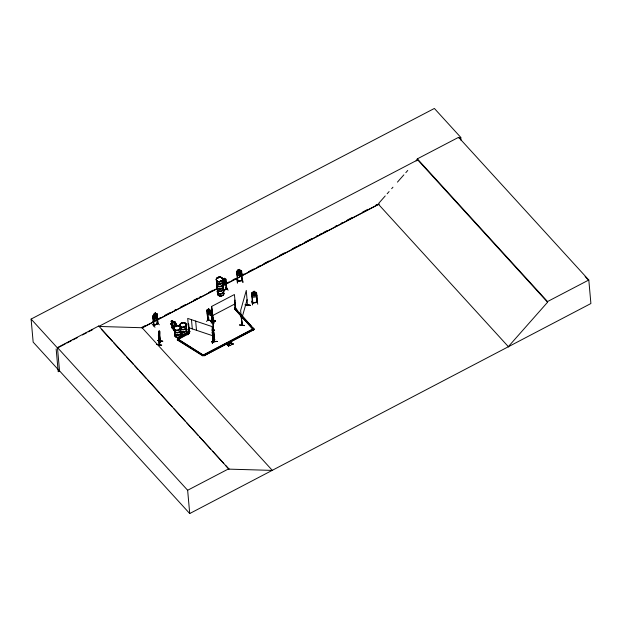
<?xml version="1.0" encoding="UTF-8"?>
<svg xmlns="http://www.w3.org/2000/svg" width="622" height="622" viewBox="0 0 622 622"><rect width="100%" height="100%" fill="white"/><g stroke="black" fill="none" stroke-linecap="round" stroke-linejoin="round"><path stroke-width="0.93" d="M160.204 341.237L159.286 344.425M158.392 335.196L159.108 344.79L160.344 340.747L159.356 344.743M159.698 335.732C156.674 348.071 161.44 329.955 159.457 331.145L160.235 341.439L160.344 341.058M159.349 334.963L159.069 333.866M159.084 333.967L159.209 331.969L158.626 334.03L158.859 336.712L159.061 334.543L159.341 334.955M239.517 325.049L244.539 325.633M239.509 324.894L244.532 325.423M156.666 344.363L161.642 345.28M161.689 345.093L156.674 344.487M159.52 333.936L159.1 336.611L158.983 331.324L158.804 332.436M242.277 325.003L241.235 315.719L241.927 325.228M247.533 305.581L247.774 304.889L247.665 305.309M247.813 305.278L247.517 305.62L247.455 305.2M160.025 341.369L159.566 335.888M212.413 330.679L212.708 327.841L213.859 330.165L212.848 330.795L212.118 330.414L212.615 327.926M213.167 321.457L211.503 306.498L234.424 294.525L235.831 309.507L235.443 309.694L234.541 300.333L235.023 300.232L234.634 300.442M212.39 311.894L212.001 312.096L212.39 311.894L212.949 321.807M213.323 320.859L212.988 321.784L211.635 306.623L214.427 341.633L214.365 340.879M175.902 326.729L175.847 326.441M171.96 322.717L171.12 321.193L172.543 320.454L173.297 322.025L174.261 322.157L175.699 324.956L175.785 326.636M175.972 326.705L175.777 326.511M178.133 329.411L178.514 329.792M178.265 329.792L178.732 329.909L178.716 329.357M178.848 329.862L178.879 329.543M181.414 323.417L181.857 323.323L181.476 323.642M181.391 323.448L181.873 323.611M184.12 326.534L184.205 326.845M217.995 277.933L217.754 277.972M218.151 278.112L217.988 277.793M220.305 280.88L221.028 281.268L220.732 280.631M220.655 280.646L220.507 281.105L221.004 281.02M212.833 321.302L213.362 321.216L212.942 321.457L212.491 312.003M235.831 309.507L235.318 309.577L235.761 308.986M153.766 325.438L154.031 325.096L153.673 325.462M157.413 323.331L157.871 323.277M157.444 323.665L157.972 323.549L153.681 325.788L152.802 316.442L153.284 316.349L153.751 325.796L152.911 315.836L154.24 314.709L154.139 313.574L155.547 312.835L154.163 313.605L154.318 314.755L153.65 315.502L153.836 317.617L154.621 318.153L155.935 317.469L156.565 316.194L156.371 314.071L155.632 314.063L155.547 312.835M157.094 315.167L157.934 323.572M226.276 289.02L226.828 288.927M226.439 288.826L226.797 288.592M213.19 321.729L212.32 312.213M214.396 341.556L214.543 340.864L214.621 341.54M212.118 330.414L212.631 327.981L213.859 330.165M170.809 323.961L170.996 323.23L174.238 321.535L175 321.745L177.021 325.788M155.026 315.789L153.79 315.354L154.792 316.186L153.984 318.021L155.111 316.279L156.425 316.746L155.376 315.89L156.169 314.157L154.349 315.129L154.544 317.251L155.858 316.559L155.694 314.367L155.041 315.649M222.855 283.274L223.64 281.572L222.629 280.786L223.99 281.113M247.517 305.62L246.296 290.427L240.644 310.456L241.966 325.275M247.486 305.596L247.603 304.873M245.192 304.741L250.285 305.285L245.208 304.935M156.977 318.075L157.366 316.676L157.016 318.091L153.673 319.786L157.016 318.091M222.583 285.21L225.864 283.476L226.252 282.1M158.781 333.213L159.03 330.85L160.227 341.478M157.801 340.545L162.754 341.136M212.568 331.293L214.52 330.344L213.354 328.976M241.468 319.677L247.121 299.641M223.858 281.183L225.001 279.503L224.223 281.276L225.281 282.131L223.967 281.665L222.917 283.383M211.177 319.996L214.022 323.012M214.209 322.888L211.379 319.856M152.188 324.194L154.995 327.242M239.081 272.039L237.697 271.176L238.864 272.343L237.892 273.828L239.245 272.553L240.792 273.431L239.556 272.265L240.496 270.834L239.237 272.024M254.048 293.895L255.44 292.69L254.499 294.12L255.72 295.333L254.18 294.408L252.835 295.683L253.807 294.198L252.641 293.032L254.071 293.771M256.311 296.811L256.762 295.598M256.824 295.644L256.357 296.842L252.423 297.285L251.809 296.259M211.223 315.494L211.651 314.53M211.698 314.553L211.262 315.548L207.74 314.367L207.204 313.045M175.731 326.325L176.042 326.573M178.296 329.357L178.825 329.613M184.874 326.519L184.213 326.783M217.723 277.91L217.941 278.151M251.988 301.126L252.579 304.71M237.371 281.113L242.471 280.483M242.005 280.351L242.44 280.149M252.314 302.961L257.407 302.339M256.847 302.409L257.267 301.973M187.836 334.854L190.138 331.355M153.331 315.268L152.942 315.867L153.704 319.825M213.486 341.276L212.67 332.07L212.257 331.938L213.027 341.33L213.416 341.416L212.094 326.589L187.712 318.41L188.987 333.244L189.492 333.384L188.699 324.031L188.287 323.891L189.376 333.392L177.293 339.915L202.725 355.792L203.394 355.216L177.931 339.052L177.293 339.915M189.554 333.027L188.808 332.482L177.371 338.757L202.57 354.703M189.492 333.384L188.956 332.902M212.67 332.07L212.18 332.055M212.934 341.019L213.509 340.973M213.144 341.151L212.257 331.938M213.463 340.957L212.957 341.26M212.335 342.916L214.637 339.433L212.366 342.932M214.66 339.449L212.359 343.111L214.893 339.69M208.393 310.098L207.344 309.795L211.426 311.505L209.871 310.642L209.793 309.468L208.292 308.963L209.769 309.507L209.824 310.658L210.601 311.288L210.796 313.41L210.127 314.063L208.728 313.597L207.896 312.438L207.701 310.316L208.424 310.191L208.292 308.963M207.375 310.821L206.963 310.681L207.375 310.821L208.199 320.035M211.029 312.042L211.519 312.057L211.029 312.042L211.845 320.975M206.551 321.52L208.938 318.083M211.783 321.006L212.39 321.294L207.818 319.762M211.807 321.247L211.877 320.773M213.758 319.685L211.192 323.098L213.571 319.615M153.548 325.329L157.599 323.767M153.58 325.687L157.778 323.121M226.657 288.515L226.33 288.942M217.35 287.9L217.373 287.877A3.25 2.395 -5.1 0 0 220.46 291.236A3.25 2.395 -5.1 0 0 223.003 287.434M237.425 281.105L242.401 280.475M237.06 271.83L236.601 271.884L237.06 271.83L237.954 281.167L237.441 280.724L237.503 281.268L236.593 271.324L238.288 270.741L238.187 269.606M242.456 280.273L237.472 280.911M237.503 281.245L242.463 280.646L241.608 270.702L239.843 270.547L239.797 269.373L238.125 269.575L238.226 270.71M252.384 302.595C252.26 304.205 253.232 301.639 252.835 303.046L252.003 293.685L251.545 293.74L252.003 293.685M252.369 302.961L257.43 302.463M252.804 302.712L256.832 302.199M257.337 302.152L252.322 302.774M378.798 203.231L385.228 195.946M387.164 193.761L389.092 191.576M391.666 188.668L392.948 187.214M397.45 182.114L403.888 174.836M405.816 172.652L407.744 170.467M416.11 160.997L417.339 158.867L458.616 137.314L588.801 280.001L590.9 303.528L189.726 513.547L59.533 370.86M508.337 346.648L547.578 302.23L547.523 301.561L417.339 158.867M183.988 326.356L184.672 326.558M223.041 278.967L222.692 283.002L223.477 283.539L224.791 282.854L225.413 281.579L225.226 279.457L224.488 279.449L224.355 278.283M252.446 303.116L251.529 293.18L253.177 292.604M251.537 293.219L252.058 292.737M202.725 355.792L203.363 354.929L252.983 329.015L229.052 341.812M212.755 320.968L213.253 320.921M235.388 309.515L234.541 300.333M154.077 325.601L153.191 316.24M184.252 326.208L184.921 326.464M238.288 270.78L237.487 271.262L237.682 273.385L238.591 274.185L240.154 273.991L240.908 272.98L240.722 270.865L239.898 270.508M207.375 309.756L206.932 310.005L207.795 319.918L212.312 321.418L211.379 311.505M207.398 309.803L206.901 310.036L207.74 319.887M189.034 332.762L189.547 332.925L189.01 332.918M207.787 319.428L208.214 319.545M234.665 307.727L237.495 310.775L234.642 307.711M59.642 370.976L58.196 371.738L56.151 348.88M145.229 325.609L141.793 327.405L272.343 470.403L228.958 469.136L98.735 326.014L57.457 347.574L59.556 371.054L33.16 342.116L31.1 319.07L434.374 108.453L460.77 137.384L461.026 140.261M65.24 343.958L57.496 348.001L31.1 319.07M66.958 343.064L71.258 340.817M72.976 339.915L77.276 337.676M82.438 334.978L86.738 332.731M88.456 331.837L92.756 329.59M98.735 326.014L98.774 326.441L417.704 159.877M459.052 138.286L460.77 137.384M155.679 314.001L157.125 313.667L157.918 323.627M223.119 280.125L222.987 278.951L224.433 278.252L224.503 279.356M153.284 316.349L152.802 316.442M157.615 323.782L157.008 314.242M222.132 280.592L225.413 278.874M225.475 279.83L225.965 279.737L225.576 279.939L226.377 289.191L225.576 279.939M222.583 285.148L225.864 283.476M152.965 321.566L154.684 320.672M156.402 319.77L160.701 317.531M164.993 315.284L170.156 312.594M174.448 310.347L176.174 309.453M180.466 307.206L185.628 304.508M193.356 300.473L197.656 298.226M199.374 297.332L201.093 296.43M208.829 292.394L213.128 290.147M226.882 282.963L228.601 282.069M232.9 279.822L234.618 278.92M242.355 274.885L244.073 273.983M248.372 271.744L253.527 269.046M257.827 266.807L259.545 265.905M263.837 263.658L268.999 260.968M279.309 255.58L284.472 252.89M292.208 248.847L296.5 246.6M298.218 245.706L299.936 244.804M304.236 242.564L311.972 238.521M316.271 236.274L317.99 235.38M319.708 234.486L321.426 233.584M323.145 232.69L327.444 230.443M335.18 226.4L336.899 225.506M341.198 223.259L342.916 222.365M347.216 220.118L352.371 217.428M362.68 212.04L367.843 209.342M375.579 205.307L377.297 204.405M217.731 288.235L142.096 327.74L98.774 326.441M222.886 285.545L378.464 204.296M142.104 327.934L217.77 288.414M222.933 285.723L379.42 203.993M156.526 321.963L159.341 324.832M223.726 290.14L226.229 288.833M223.749 290.381L226.735 288.826M223.842 290.49L226.781 288.95L226.703 288.491M171.136 321.185L172.527 320.524M171.905 322.686L170.755 323.969L174.043 329.24M173.32 321.947L174.23 321.473M174.036 329.427L171.003 323.681L174.3 329.287M174.487 321.862L176.881 325.842M174.16 330.577L171.516 327.164L174.455 329.839M171.563 327.732L171.859 326.985M212.327 315.719L235.248 303.746M177.371 338.757L188.831 332.77M234.688 308.971L253.551 329.901L234.688 308.971L235.528 308.535L254.39 329.466L203.938 355.815L203.394 355.216M234.719 309.258L235.528 308.535M177.931 339.052L189.345 333.081L188.808 332.482M204.249 354.773L227.341 342.706M203.938 355.815L254.359 329.178M227.069 344.611L228.538 344.79L227.069 344.611L228.531 345.249L227.092 344.806M228.507 343.865L228.554 344.977M229.86 343.157L231.33 343.328L231.314 343.795L229.86 343.157L231.298 343.601L231.337 344.985L231.617 343.678L233.126 344.052L231.617 343.678M231.298 342.411L231.345 343.523L229.876 343.352M228.873 346.267L228.826 345.132L230.334 345.505L228.842 345.327L228.857 344.86L230.319 345.311M547.523 301.561L588.801 280.001M189.726 513.547L187.642 490.26L228.919 468.7M237.386 283.064L237.068 279.107L237.62 282.862M252.532 304.889L252.042 301.157M208.145 319.708L207.732 319.591M212.242 321.411L208.308 319.692M256.878 302.556L257.407 302.494M159.512 331.153L158.416 334.846L159.294 344.775M237.254 310.899L234.486 307.797M225.436 287.286L228.165 290.217M238.187 269.645L239.75 269.458M237.122 270.928L241.561 270.764M241.134 271.324L241.616 271.402L241.134 271.324L242.028 280.685M242.238 278.633L243.039 282.365M257.376 302.471L256.552 292.55L254.841 292.356L255.665 292.721L255.852 294.836L255.098 295.847L253.535 296.041L252.618 295.232L252.431 293.118L253.232 292.635L253.068 291.43L254.748 291.267L254.795 292.441M252.034 292.744L255.93 292.27M256.077 293.18L256.552 293.257L256.077 293.18L256.979 302.564L256.816 302.067M252.796 302.564L252.415 302.766M257.15 300.333L257.749 304.236M210.477 321.543L215.601 321.107M213.75 332.024L214.606 341.618L214.372 340.973M211.939 341.696L217.078 341.408L211.97 342.046M237.837 280.701L237.954 281.167M178.638 329.341L179.074 329.52M245.208 304.866L250.223 305.293M162.777 341.26L157.739 340.553M213.416 341.447L212.981 340.957M242.759 282.225L242.215 278.493M213.066 329.442L213.797 329.823M225.397 278.92L225.98 279.053L226.766 289.012L226.113 282.396M157.078 313.706L153.276 315.206M213.105 321.053L213.167 321.768M233.102 343.857L231.641 343.406L233.126 344.052M230.334 345.505L228.873 345.055L228.834 343.694M189.523 333.229L189.111 333.112L188.287 323.891M188.528 327.631L212.918 335.81M255.906 292.309L256.497 292.62M177.27 339.628L202.702 355.504M174.292 327.211L172.97 326.379L171.532 323.58L171.983 322.709L171.205 321.216M242.386 280.149L242.386 280.662M172.885 327.942L174.051 329.17M417.393 159.543L547.578 302.23M378.153 203.954L508.648 346.983M235.551 308.823L237.503 310.961M239.447 313.091L240.745 314.514M242.044 315.937L251.14 325.905M252.439 327.327L254.39 329.466M203.363 354.929L203.907 355.527M171.516 327.164L174.759 330.725M177.34 338.469L177.884 339.06M101.394 329.31L112.512 341.501M113.826 342.932L124.944 355.123M126.25 356.562L133.45 364.445M134.756 365.884L138.03 369.468M139.336 370.899L146.535 378.79M147.842 380.221L159.613 393.127M160.927 394.566L172.045 406.749M174.012 408.903L185.131 421.094M186.437 422.525L198.216 435.431M199.522 436.869L210.64 449.053M212.607 451.207L223.726 463.398M225.693 465.551L228.958 469.136M57.457 347.574L187.642 490.26M585.123 276.518L587.611 279.286M174.984 321.753L177.068 325.765M212.848 327.848L213.502 329.559M213.688 330.492L212.88 327.996L213.315 330.725M158.696 337.839L158.952 338.64M256.536 293.125L257.329 302.517M241.235 315.719L242.02 324.972M236.648 271.332L236.92 274.388M211.939 341.649L211.97 342.053M207.701 313.465L208.246 320.05M195.673 321.084L196.49 330.305M191.483 319.677L192.299 328.898M156.868 317.212L157.498 323.798M155.5 312.897L155.601 314.032M214.341 340.957L214.427 341.595M212.46 315.844L213.921 335.997M212.747 328.043L212.848 330.795M231.625 342.24L231.664 343.601M228.507 345.062L228.546 346.438M222.559 283.026A3.196 2.356 -5.1 0 1 220.476 286.719A3.196 2.356 -5.1 0 1 216.767 284.06M222.59 282.854A3.25 2.395 -5.1 0 1 220.468 286.61A3.25 2.395 -5.1 0 1 216.705 283.904M223.111 285.716A3.188 2.356 -5.1 0 1 219.83 288.935A3.188 2.356 -5.1 0 1 217.241 285.622M222.365 280.312A3.25 2.395 -5.1 0 1 219.823 284.122A3.25 2.395 -5.1 0 1 216.759 280.763M222.528 282.598A3.196 2.356 -5.1 0 1 220.437 286.291A3.196 2.356 -5.1 0 1 216.728 283.632M222.334 280.483A3.196 2.356 -5.1 0 1 219.83 284.231A3.196 2.356 -5.1 0 1 216.814 280.926M222.583 282.722A3.25 2.395 -5.1 0 1 220.46 286.478A3.25 2.395 -5.1 0 1 216.689 283.772M222.357 280.18A3.25 2.395 -5.1 0 1 219.807 283.99A3.25 2.395 -5.1 0 1 216.744 280.631M222.295 280.055A3.196 2.356 -5.1 0 1 219.791 283.803A3.196 2.356 -5.1 0 1 216.775 280.499M223.57 290.816A3.196 2.356 -5.1 0 1 220.709 294.027A3.196 2.356 -5.1 0 1 217.412 291.314M223.601 290.653A3.25 2.395 -5.1 0 1 220.693 293.911A3.25 2.395 -5.1 0 1 217.35 291.158M223.741 292.807A3.188 2.356 -5.1 0 1 220.468 296.025A3.188 2.356 -5.1 0 1 217.871 292.713A3.188 2.348 -5.1 0 0 220.468 296.018A3.188 2.348 -5.1 0 0 223.733 292.807A3.188 2.356 -5.1 0 1 220.468 296.018A3.188 2.356 -5.1 0 1 217.871 292.705M217.257 285.84A3.188 2.356 -5.1 0 0 219.854 289.152A3.188 2.356 -5.1 0 0 223.127 285.933A3.188 2.348 -5.1 0 1 219.854 289.144A3.188 2.348 -5.1 0 1 217.265 285.832M223.174 289.852A3.196 2.356 -5.1 0 1 221.082 293.545A3.196 2.356 -5.1 0 1 217.373 290.886M222.979 287.729A3.196 2.356 -5.1 0 1 220.476 291.477A3.196 2.356 -5.1 0 1 217.459 288.173M223.593 290.528A3.25 2.395 -5.1 0 1 220.686 293.786A3.25 2.395 -5.1 0 1 217.335 291.026M222.948 287.302A3.196 2.356 -5.1 0 1 220.437 291.057A3.196 2.356 -5.1 0 1 217.42 287.745M180.738 332.164A3.196 2.356 -5.1 0 1 177.876 335.367A3.196 2.356 -5.1 0 1 174.58 332.653M180.777 332A3.25 2.395 -5.1 0 1 177.869 335.258A3.25 2.395 -5.1 0 1 174.518 332.498M180.567 333.75A3.188 2.356 -5.1 0 1 178.063 337.497A3.188 2.356 -5.1 0 1 175.054 334.193M180.186 328.906A3.25 2.395 -5.1 0 1 177.635 332.716A3.25 2.395 -5.1 0 1 174.572 329.357M180.699 331.736A3.196 2.356 -5.1 0 1 177.838 334.939A3.196 2.356 -5.1 0 1 174.541 332.226M180.155 329.077A3.196 2.356 -5.1 0 1 178.063 332.77A3.196 2.356 -5.1 0 1 174.354 330.111M180.761 331.868A3.25 2.395 -5.1 0 1 177.853 335.126A3.25 2.395 -5.1 0 1 174.51 332.366M180.17 328.774A3.25 2.395 -5.1 0 1 177.628 332.583A3.25 2.395 -5.1 0 1 174.564 329.225M180.116 328.649A3.196 2.356 -5.1 0 1 177.612 332.397A3.196 2.356 -5.1 0 1 174.595 329.092M186.227 328.564A3.196 2.356 -5.1 0 1 185.294 331.868A3.196 2.356 -5.1 0 1 180.878 331.355M186.258 328.393A3.25 2.395 -5.1 0 1 185.309 331.751A3.25 2.395 -5.1 0 1 180.823 331.231M186.413 330.694A3.188 2.356 -5.1 0 1 185.123 334.162A3.188 2.356 -5.1 0 1 180.714 332.949M186.398 326.402A3.25 2.395 -5.1 0 1 184.322 329.512A3.25 2.395 -5.1 0 1 180.232 328.136M186.196 328.136A3.196 2.356 -5.1 0 1 185.255 331.44A3.196 2.356 -5.1 0 1 180.839 330.935M186.359 326.558A3.196 2.356 -5.1 0 1 184.703 329.489A3.196 2.356 -5.1 0 1 180.652 328.813M186.25 328.26A3.25 2.395 -5.1 0 1 185.302 331.619A3.25 2.395 -5.1 0 1 180.815 331.098M186.39 326.27A3.25 2.395 -5.1 0 1 184.306 329.38A3.25 2.395 -5.1 0 1 180.217 328.004M186.328 326.138A3.196 2.356 -5.1 0 1 184.283 329.193A3.196 2.356 -5.1 0 1 180.256 327.848M210.734 313.791L209.334 312.298L208.129 312.959L208.992 311.941L207.935 310.331L209.264 311.785L210.446 311.171L209.614 312.158L210.726 313.83M159.154 332.436L159.022 335.709L159.154 332.436M241.88 273.742L241.367 274.955L237.487 275.468L236.865 274.403L237.518 275.429L241.406 274.947L241.88 273.789M155.313 313.239L154.505 314.063L155.313 313.239M224.169 278.625L223.352 279.449L224.169 278.625M224.519 279.83L223.205 280.514L223.391 282.629L224.713 281.945L224.519 279.83M172.418 320.898L171.571 321.341L171.827 321.838L172.675 321.395L172.418 320.898M173.554 322.523L172.24 323.215L173.678 326.006L174.992 325.322L173.554 322.523M239.486 269.676L238.521 270.181L239.486 269.676M239.882 270.967L238.327 271.161L238.514 273.276L240.076 273.089L239.882 270.967M254.429 291.531L253.465 292.037L254.429 291.531M254.826 292.822L253.271 293.016L253.457 295.131L255.02 294.937L254.826 292.822M215.585 320.96L210.485 321.613L215.585 320.968M217.07 341.385L211.954 341.875L217.078 341.416M209.49 309.632L208.588 309.328L209.49 309.632M209.855 311.039L208.456 310.572L208.642 312.687L210.042 313.154L209.855 311.039M217.988 281.478A3.188 2.356 -5.1 0 0 222.614 279.068A3.188 2.356 -5.1 0 0 217.692 277.412A3.188 2.356 -5.1 0 0 217.988 281.478M219.823 288.771A3.188 2.356 -5.1 0 0 223.096 285.56A3.188 2.348 -5.1 0 1 219.823 288.763A3.188 2.356 -5.1 0 1 217.226 285.459A3.188 2.348 -5.1 0 0 219.823 288.763M218.011 281.704A3.188 2.356 -5.1 0 0 222.629 279.286A3.188 2.348 -5.1 0 0 217.716 277.637A3.188 2.356 -5.1 0 0 218.011 281.704M222.629 279.286A3.188 2.356 -5.1 0 0 217.716 277.637A3.188 2.348 -5.1 0 0 218.011 281.688A3.188 2.348 -5.1 0 0 222.629 279.278M217.988 281.579A3.211 2.364 -5.1 0 0 222.637 279.146A3.211 2.364 -5.1 0 0 217.692 277.49A3.211 2.364 -5.1 0 0 217.988 281.579M175.808 330.072A3.188 2.356 -5.1 0 0 180.434 327.662A3.188 2.356 -5.1 0 0 175.513 326.006A3.188 2.356 -5.1 0 0 175.808 330.072M178.055 337.349A3.188 2.356 -5.1 0 0 180.551 333.61A3.188 2.348 -5.1 0 1 178.055 337.342A3.188 2.356 -5.1 0 1 175.046 334.053A3.188 2.348 -5.1 0 0 178.055 337.342M175.824 330.298A3.188 2.356 -5.1 0 0 180.45 327.88A3.188 2.348 -5.1 0 0 175.536 326.231A3.188 2.356 -5.1 0 0 175.824 330.298M180.45 327.88A3.188 2.356 -5.1 0 0 175.528 326.231A3.188 2.348 -5.1 0 0 175.832 330.282A3.188 2.348 -5.1 0 0 180.442 327.872M181.655 327.017A3.188 2.356 -5.1 0 0 186.281 324.606A3.188 2.356 -5.1 0 0 181.36 322.958A3.188 2.356 -5.1 0 0 181.655 327.017M185.107 334.014A3.188 2.356 -5.1 0 0 186.398 330.546A3.188 2.348 -5.1 0 1 185.107 334.014A3.188 2.348 -5.1 0 1 180.707 332.801A3.188 2.356 -5.1 0 0 185.107 334.014M181.678 327.242A3.188 2.356 -5.1 0 0 186.297 324.824A3.188 2.356 -5.1 0 0 181.383 323.168A3.188 2.356 -5.1 0 0 181.678 327.234A3.188 2.348 -5.1 0 0 186.297 324.816A3.188 2.348 -5.1 0 0 181.383 323.176A3.188 2.356 -5.1 0 0 181.678 327.242A3.188 2.356 -5.1 0 0 186.297 324.816A3.188 2.356 -5.1 0 0 181.383 323.176A3.188 2.348 -5.1 0 0 181.678 327.226"/></g></svg>
